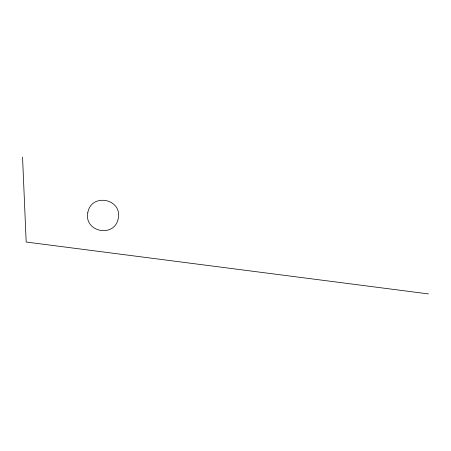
<?xml version="1.0" encoding="UTF-8"?>
<svg xmlns="http://www.w3.org/2000/svg" width="451" height="451" viewBox="0 0 451 451"><rect width="100%" height="100%" fill="white"/><g stroke="black" fill="none" stroke-linecap="round" stroke-linejoin="round"><path stroke-width="0.68" d="M428.45 293.911L26.175 242.035L22.55 157.089M87.844 212.427C83.61 232.141 114.61 238.308 118.247 218.476C122.475 198.761 91.474 192.594 87.844 212.427"/></g></svg>
